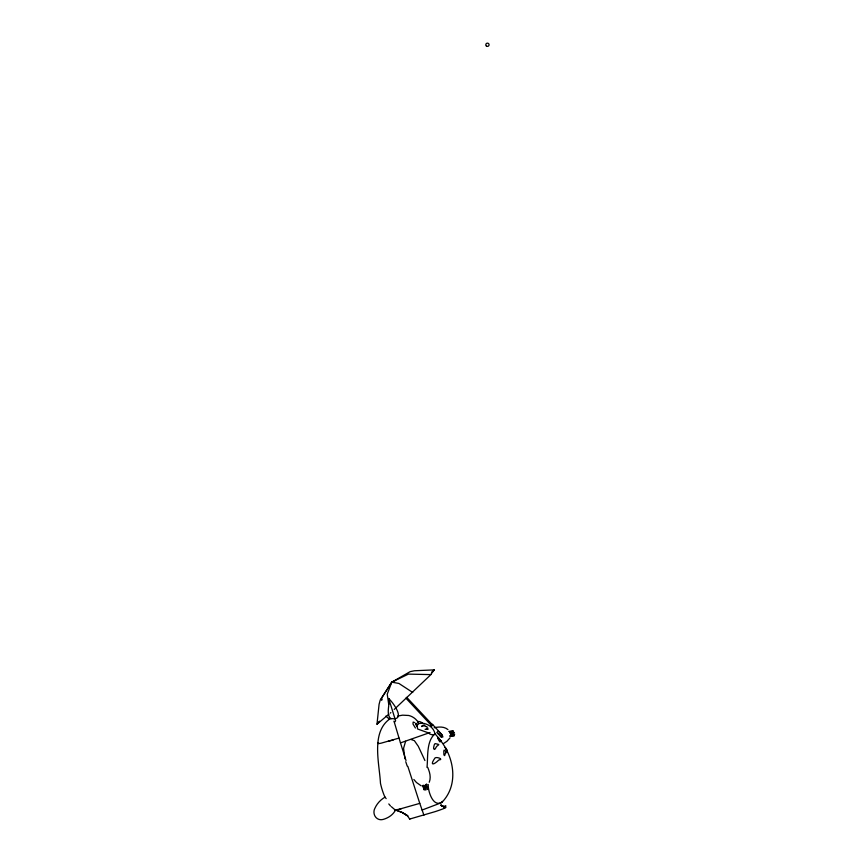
<?xml version="1.0" encoding="UTF-8"?>
<svg xmlns="http://www.w3.org/2000/svg" width="863" height="863" viewBox="0 0 863 863"><rect width="100%" height="100%" fill="white"/><g stroke="black" fill="none" stroke-linecap="round" stroke-linejoin="round"><path stroke-width="1.29" d="M417.045 726.419L417.875 724.154A13.43 3.538 66 0 1 418.059 723.96L418.49 723.69M428.242 784.467C427.854 791.587 433.582 808.685 442.471 801.63M415.707 723.518C419.806 730.206 413.744 718.728 416.646 725.222M448.9 731.349L453.215 731.037M418.544 723.647C415.232 719.828 422.277 721.932 421.878 723.032M435.049 733.733C426.182 741.371 428.134 756.495 427.002 767.401M389.461 718.599L388.846 718.696L389.537 717.822M388.792 714.262L377.002 724.176L379.084 704.284L380.227 700.012L391.78 682.158L410.162 671.641L414.467 670.756L434.283 669.882L430.831 674.413M381.446 700.098L381.985 697.541L391.78 682.158L408.404 674.111L430.917 674.607L394.197 709.472M445.74 807.412L440.831 805.319L445.707 807.574A12.028 0.69 -17.8 0 1 434.995 811.673L409.666 819.063L407.606 815.999L402.46 812.601L407.854 815.859L402.212 812.482L394.909 809.731M390.971 719.019C385.491 713.928 390.259 704.877 388.598 698.545L388.695 698.512C394.51 704.122 405.793 720.896 391.317 718.534M429.256 782.256C431.23 777.293 429.709 772.051 427.714 767.38M450.044 735.805L454.337 735.708L450.065 736.247M442.428 801.824C458.803 784.445 454.078 757.185 440.076 739.979M394.769 680.939L391.78 682.158L387.228 694.176L388.717 704.327M417.131 725.211L417.584 728.998L428.879 733.021C429.494 735.147 436.236 735.373 434.628 733.572M405.599 741.263L403.582 748.318L404.93 758.825M450.065 737.811L446.937 741.295L443.453 743.604M450.119 733.194L450.033 732.374M450.367 736.452L450.281 735.632M428.048 728.976L425.038 729.278M442.385 802.018L442.298 802.137A56.893 3.279 -17.8 0 1 441.834 802.558L422.072 810.044M435.017 733.83C433.819 727.671 427.714 723.421 421.629 723.108M431.662 724.758L432.255 724.176M438.512 734.327L436.797 732.493L438.188 731.198L442.492 735.61L441.284 735.934L441.478 737.218L442.913 736.959L442.007 734.726L432.859 724.812L432.147 725.524M379.526 721.177L379.148 721.662M424.801 725.405C423.755 723.96 420.313 727.153 422.029 726.495M409.58 819.019L410.281 818.588M445.491 752.892L444.65 755.621L443.906 754.942A11.694 6.192 66.7 0 1 443.862 753.863L443.83 752.514A13.981 5.944 63.2 0 1 443.787 751.382L444.111 750.12A7.476 2.341 63.6 0 1 444.445 750.325M378.943 721.91L377.002 724.176M422.126 726.387L424.013 725.761L426.128 726.592M418.587 723.615L421.576 723.259M431.554 724.855L430.864 725.47L432.039 724.402L406.721 697.347M391.673 682.428L392.298 681.867L391.867 682.299M431.996 725.567L431.489 726.074L432.838 724.823M390.863 712.568L390.205 713.151M434.283 669.882L431.554 672.245M413.15 722.051L412.989 724.046L415.405 728.005M449.245 731.781L453.215 731.069M450.227 733.216L454.251 732.46L450.141 732.331M416.149 724.812L415.567 723.572L416.721 725.47M390.497 718.448C370.572 731.716 379.429 763.119 380.464 783.27A73.603 73.441 12.2 0 0 384.93 797.164M381.014 699.062L382.093 699.871M423.981 785.675L424.812 785.406L425.869 790.077L424.089 785.664M425.761 785.071L426.592 784.823L427.649 789.483L425.75 785.082L426.279 784.942M430.076 732.514L400.475 742.892L406.009 760.519M443.485 807.283L446.031 806.064A12.028 0.69 -17.8 0 0 443.625 806.42M426.063 729.408L427.023 729.149M378.533 743.507A47.368 2.729 -17.8 0 1 378.156 743.119A47.368 2.729 -17.8 0 1 378.404 742.698A47.325 2.729 -17.8 0 0 378.134 743.129A47.325 2.729 -17.8 0 0 378.512 743.518A23.225 1.338 -17.8 0 0 381.144 743.172L399.03 738.092L393.981 721.112M445.189 747.423L447.217 750.432L447.239 751.781L446.484 750.325M423.927 815.201L419.774 803.377L398.393 809.44M399.72 809.149L401.219 808.793M444.165 807.725L445.071 807.52L440.971 805.19L442.568 806.452M394.402 721.867L395.114 721.716M398.415 809.429L395.254 809.839A59.428 3.42 -17.8 0 1 394.812 809.667L391.371 806.689M450.702 734.974L454.725 734.219L450.615 734.089M427.185 729.116L427.886 729.052M397.66 716.053L402.622 715.168L408.738 715.481A15.351 15.307 12.2 0 1 416.915 720.54M434.165 727.714C438.803 726.797 444.024 726.333 447.94 729.569M421.586 723.259L422.449 723.259M391.78 682.158L398.9 683.442L412.73 692.46M411.047 739.483L414.369 740.659L418.296 746.322M438.404 744.327L435.092 743.604L434.316 744.693A13.279 9.266 52.5 0 0 433.992 745.912L433.69 747.218A10.27 7.767 48.1 0 0 433.636 748.555C434.736 751.263 435.826 747.185 436.775 746.301A8.037 4.984 52.9 0 1 437.573 745.718L438.836 744.64M395.06 809.796L402.212 812.482M421.198 785.837L416.462 782.504L413.852 779.494M388.846 718.696L385.869 716.117M417.368 721.166L418.167 721.878M413.916 722.234L414.456 722.644M438.296 738.264L437.66 737.951L438.523 739.731A10.334 2.406 53.7 0 0 438.846 740.432L440.054 741.997L439.957 740.378A4.779 0.55 53.9 0 1 440.324 740.627M440.993 805.103L442.579 806.409M440.346 740.659L440.939 741.252L440.152 740.163A14.887 1.079 53.6 0 0 439.688 739.623M426.43 726.829L427.649 727.293M440.993 736.819L439.245 735.103M439.256 739.127L439.03 738.911A15.189 1.726 51.2 0 0 438.803 738.706M415.75 723.701L417.012 725.535M405.88 698.135L431.144 725.211M438.631 733.787L441.263 736.894M446.786 750.594L446.851 750.681A10.841 0.658 63.8 0 1 447.142 751.123L446.991 750.756M435.125 733.884L439.31 738.944M388.792 803.938L390.497 805.945M439.343 738.728L438.026 737.369M440.594 740.53L440.993 741.004L440.518 740.303M385.685 798.005L386.139 798.631M439.752 739.321L440.195 739.947M445.362 747.671L445.826 748.804M445.696 748.253L446.387 749.569M416.43 725.341L416.948 726.538M446.57 749.925L446.915 750.583M418.577 746.894L424.92 760.53M407.239 766.171L405.75 761.705M419.774 803.377L407.843 766.409M395.632 720.875L390.863 705.459A101.769 3.722 72.1 0 0 389.062 699.817L388.652 698.545L388.954 699.591M399.03 738.092L400.475 742.892M395.739 809.731A18.112 18.069 12.2 0 1 389.191 816.776A23.862 23.808 12.2 0 1 382.859 819.505A6.904 6.882 12.2 0 1 374.952 816.074A8.565 8.544 12.2 0 1 374.251 809.85L374.779 808.523A24.358 24.304 12.2 0 1 385.168 797.088M439.116 739.181A10.334 1.392 52.8 0 1 438.857 738.728M393.582 739.828A21.521 1.241 -17.8 0 1 388.08 741.425M395.276 809.828A59.471 3.42 -17.8 0 1 394.833 809.656M444.801 750.594A7.4 2.298 63.7 0 1 445.535 751.306M445.707 751.522A7.098 1.629 63.8 0 1 446.225 752.245L446.117 752.795A5.21 1.618 63.7 0 0 445.761 752.763M446.613 750.519A14.747 0.949 63.8 0 1 445.955 749.03M426.689 784.251L426.193 785.373L425.793 784.553L426.689 784.251M440.659 759.181L440.303 759.699A10.831 8.242 63 0 0 438.749 760.066C432.946 765.697 429.763 765.308 435.038 757.951A4.941 4.067 59.9 0 1 436.3 757.585L437.077 757.595A13.765 10.561 62.2 0 1 438.641 757.897L438.943 757.984A11.305 8.598 63 0 1 439.806 758.307L440.659 759.181M423.302 785.362L422.514 785.621L424.326 790.033L423.312 785.352M442.363 801.468L442.266 801.393A56.893 3.279 -17.8 0 1 442.428 801.554M486.344 45.966A1.629 1.618 0 0 0 489.03 45.113A1.629 1.618 0 0 0 486.948 43.226A1.629 1.618 0 0 0 486.344 45.966"/></g></svg>
